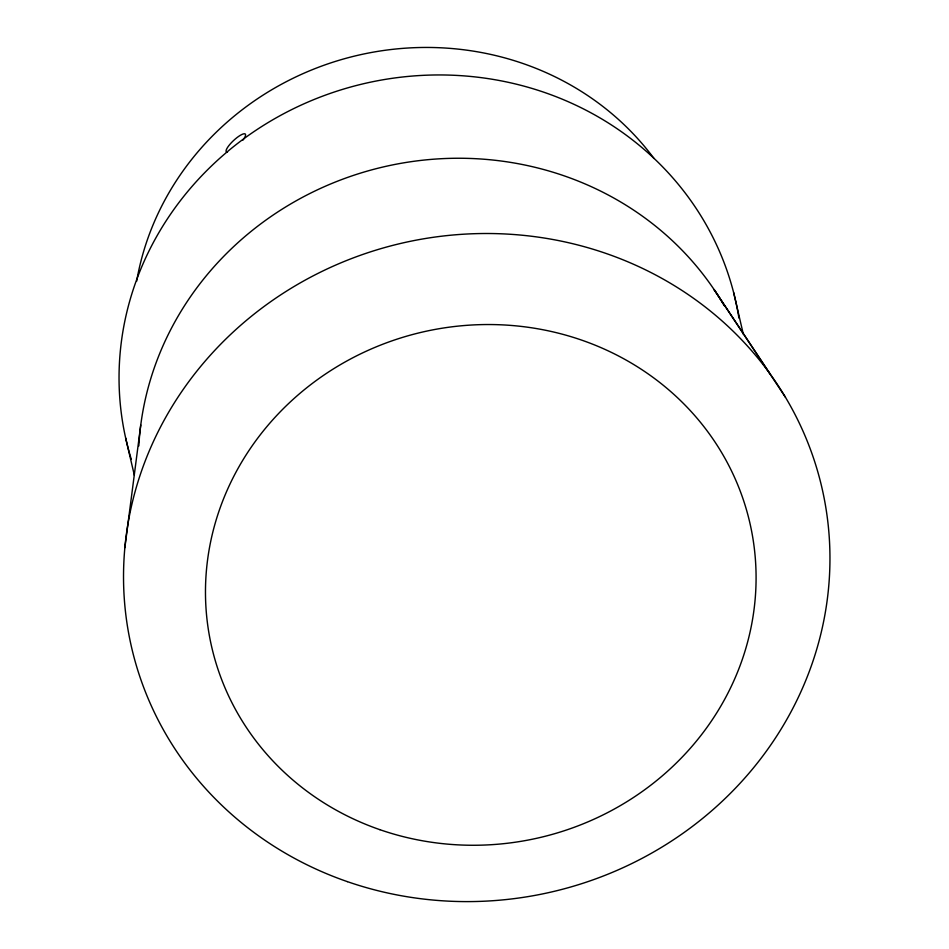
<?xml version="1.0" encoding="UTF-8"?>
<svg xmlns="http://www.w3.org/2000/svg" width="949" height="949" viewBox="0 0 949 949"><rect width="100%" height="100%" fill="white"/><g stroke="black" fill="none" stroke-linecap="round" stroke-linejoin="round"><path stroke-width="1.42" d="M124.853 547.692L140.76 424.998M769.793 373.503L714.087 289.552L785.452 397.263M733.613 292.494L743.352 334.309M125.659 438.035L134.378 475.366M131.33 459.411A312.601 293.751 -13.1 0 1 364.167 83.583A312.601 293.751 -13.1 0 1 738.939 318.105M138.827 445.935A312.601 293.751 -13.1 0 1 381.379 167.392A312.601 293.751 -13.1 0 1 724.194 305.661M227.475 152.16A13.025 3.321 -43.1 0 1 230.026 144.189A13.025 3.321 -43.1 0 1 243.181 133.963A13.025 3.321 -43.1 0 1 242.873 140.191M136.656 281.236A286.551 269.279 -13.1 0 1 356.266 55.671A286.551 269.279 -13.1 0 1 653.991 158.483M347.322 881.621A354.285 332.921 -13.1 0 0 826.069 509.067A354.285 332.921 -13.1 0 0 256.823 311.96A354.285 332.921 -13.1 0 0 347.322 881.621M379.908 829.687A276.135 259.48 -13.1 0 0 753.055 539.329A276.135 259.48 -13.1 0 0 309.374 385.685A276.135 259.48 -13.1 0 0 379.908 829.687"/></g></svg>
